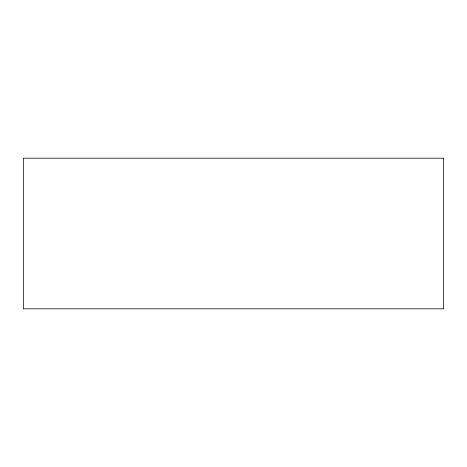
<?xml version="1.0" encoding="UTF-8"?>
<svg xmlns="http://www.w3.org/2000/svg" width="467" height="467" viewBox="0 0 467 467"><rect width="100%" height="100%" fill="white"/><g stroke="black" fill="none" stroke-linecap="round" stroke-linejoin="round"><path stroke-width="0.7" d="M443.65 158.196L23.35 158.196L23.35 308.804L443.65 308.804L443.65 158.196"/></g></svg>
